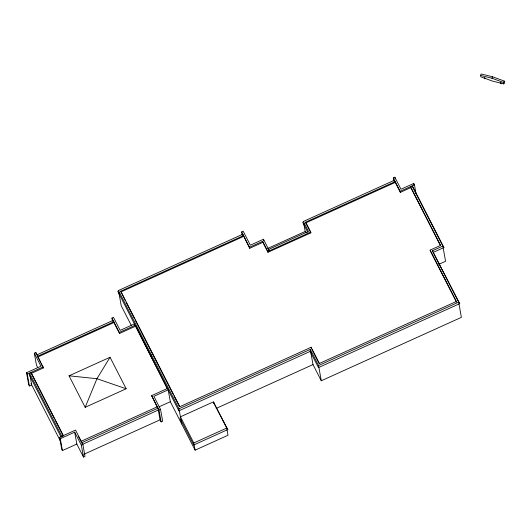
<?xml version="1.0" encoding="UTF-8"?>
<svg xmlns="http://www.w3.org/2000/svg" width="531" height="531" viewBox="0 0 531 531"><rect width="100%" height="100%" fill="white"/><g stroke="black" fill="none" stroke-linecap="round" stroke-linejoin="round"><path stroke-width="0.8" d="M178.987 408.797L310.27 349.365L310.164 351.396L178.881 410.828L178.987 408.797L118.479 290.497L242.753 234.237L249.689 248.296L262.845 242.342L262.659 241.306L249.504 247.267L249.689 248.296M193.702 445.005L180.049 418.302L180.427 416.815L213.349 401.914L227.819 429.559L193.702 445.005L193.808 442.973L180.427 416.815L179.206 410.012M433.488 252.285L443.929 247.559L442.834 246.072L432.393 250.798L459.746 303.626L318.447 367.585L318.554 365.554L310.27 349.365M36.951 354.841L113.063 320.392L113.282 321.607M242.694 234.914L242.753 234.237M394.354 180.918L394.407 180.241L303.387 221.447L302.73 222.389L307.821 232.339M29.61 373.326L61.935 436.515L63.468 435.825L31.15 372.629L29.61 373.326L29.232 374.813L61.178 437.272M480.582 75.422L481.172 73.955L492.556 76.776L504.198 81.044L504.45 82.444L503.866 83.918L492.483 81.097L480.834 76.829L480.582 75.422L491.971 78.249L503.614 82.511L503.866 83.918M484.531 77.997L484.312 78.548L484.903 78.727L485.122 78.176M491.971 78.249L492.556 76.776M501.41 83.188L501.191 83.745L500.6 83.559L500.819 83.009M503.614 82.511L504.198 81.044M85.159 407.323L96.954 378.709L110.043 357.263L126.159 388.765L85.159 407.323L69.05 375.822L110.043 357.263M118.479 290.497L117.822 291.439L178.881 410.828M242.229 235.16L241.645 231.901L243.178 231.204L250.327 245.183L263.489 239.229L269.33 250.818L310.721 232.08L305.637 222.137L395.117 181.629L394.407 180.241M125.382 300.792L120.723 291.187L243.463 235.625M120.862 291.957L243.603 236.401M393.883 181.157L393.298 177.905L394.838 177.208L400.985 189.235L413.735 183.467L414.445 184.854L416.058 193.808M262.845 242.342L267.936 252.285L310.861 232.857L305.776 222.907L395.256 182.405L395.117 181.629M37.502 367.16L36.44 365.076L34.303 353.201L35.842 352.504L43.383 367.923L31.289 373.399L31.15 372.629M112.519 321.222L111.948 318.049L113.488 317.359L120.139 330.362L134.449 323.883M267.597 248.495L305.192 231.476L303.752 223.465M267.936 252.285L267.75 251.256L269.283 250.559M443.929 247.559L413.005 187.098L412.189 186.155L410.649 186.846L410.788 187.622L400.347 192.348L400.162 191.319L414.445 184.854M113.063 320.392L113.773 321.779L37.661 356.228L40.409 362.102M37.801 357.005L113.913 322.549L113.773 321.779M30.121 376.14L31.701 384.942L29.397 385.984L28.687 384.597L26.55 372.722L40.953 366.204L34.303 353.201M29.397 385.984L27.26 374.109L43.197 366.894M135.345 326.299L119.495 333.475L119.309 332.439L135.159 325.271L167.292 388.758M456.541 302.219L430.283 250.884L430.143 250.108L440.591 245.382L410.649 186.846M438.858 264.319L445.569 261.279L443.053 247.287M62.426 450.567L61.715 449.18L59.578 437.305L75.521 430.09L82.882 444.474L85.02 456.355L83.48 457.045L76.829 444.049L74.692 432.168L60.288 438.692L62.426 450.567L76.829 444.049M81.15 441.268L157.262 406.812L157.402 407.589L151.634 395.635L167.477 388.46M159.028 406.839L170.325 401.721L168.188 389.847L153.877 396.325L160.528 409.328L162.665 421.202L161.125 421.899L160.063 419.822L158.192 409.414L158.47 409.959L82.358 444.414L81.86 442.655L157.972 408.2L157.262 406.812M83.48 457.045L81.343 445.17L82.882 444.474M161.125 421.899L158.995 410.025L160.528 409.328M430.143 250.108L456.401 301.449L319.377 363.469L311.1 347.281L179.81 406.713L120.723 291.187M83.951 454.27L160.063 419.822M213.568 403.135L214.166 402.863M216.144 408.419L313.005 364.571L310.768 352.139M318.554 365.554L458.651 302.139L459.746 303.626M313.005 364.571L321.288 380.76L461.386 317.346L458.87 303.354M193.808 442.973L226.724 428.072L227.819 429.559M170.325 401.721L195.103 450.155L228.018 435.254L226.943 429.287M69.05 375.822L96.954 378.709L126.159 388.765M501.005 82.71L500.421 82.564L500.6 83.559M305.192 231.476L306.095 232.83M412.189 186.155L442.834 246.072M410.788 187.622L440.352 245.422M432.393 250.798L458.651 302.139M393.298 177.905L400.162 191.319M395.256 182.405L400.347 192.348M303.387 221.447L308.478 231.39L268.62 249.431L269.33 250.818M262.659 241.306L267.75 251.256M311.989 349.531L319.138 363.509M310.164 351.396L318.447 367.585M241.645 231.901L249.504 247.267M213.349 401.914L226.724 428.072M126.132 302.258L134.409 318.447M135.166 319.921L173.179 394.241M173.929 395.714L179.578 406.746M131.336 325.496L121.214 305.703L118.838 292.488M111.948 318.049L119.309 332.439M151.634 395.635L158.995 410.025M113.913 322.549L119.495 333.475M41.152 363.556L43.383 367.923M78.316 436.216L80.918 441.307M74.692 432.168L81.343 445.17M31.661 374.136L54.215 418.222M54.965 419.696L63.235 435.858M26.55 372.722L27.26 374.109M59.578 437.305L60.288 438.692M30.99 383.555L60.64 441.526M157.972 408.2L158.47 409.959M484.723 77.732L484.903 78.727M413.735 183.467L414.027 185.093M394.838 177.208L395.13 178.834M310.721 232.08L310.861 232.857M305.637 222.137L305.776 222.907M318.912 367.552L321.288 380.76M311.1 347.281L311.239 348.057M263.489 239.229L263.774 240.808M194.027 444.188L195.103 450.155M180.918 419.523L181.721 424.003M150.937 354.754L151.508 357.894M35.842 352.504L36.128 354.091"/></g></svg>
